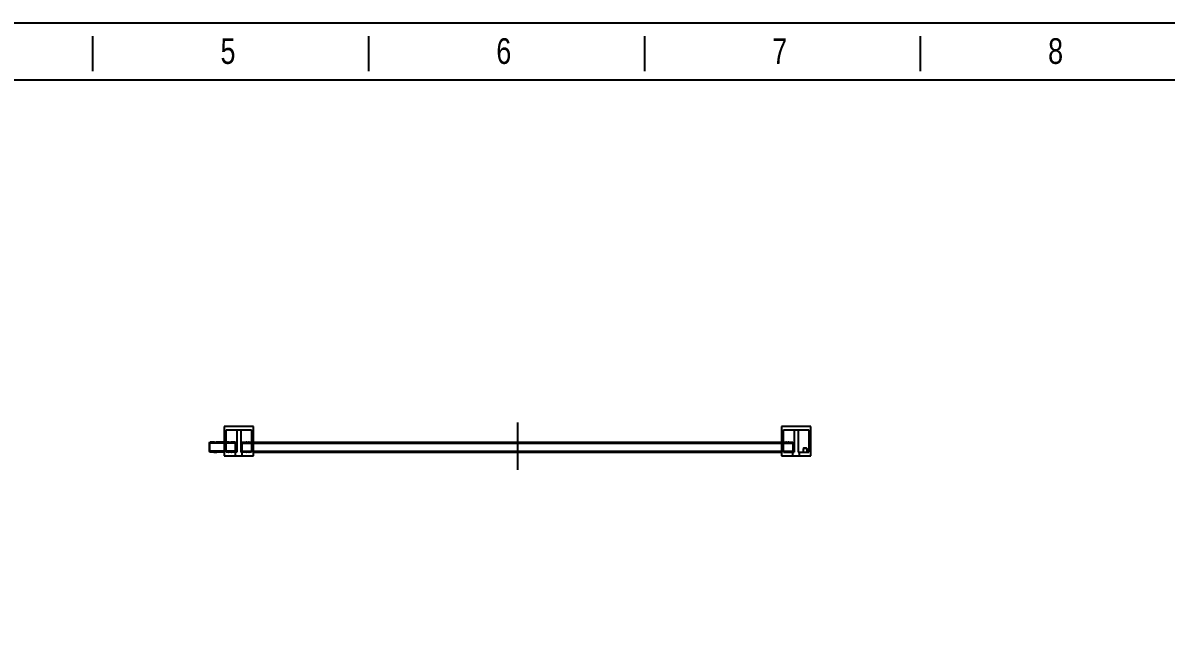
# Model space of a CAD drawing. Header units: millimetres. Extents: x 710 to 26878, y 589 to 5187.
# Drawn here: x 11193 to 12357, y 2272 to 2906 of the extents above; entities that cross this region are included whole.
import ezdxf

# ---------------------------------------------------------------- set-up
doc = ezdxf.new("R2010")
doc.units = ezdxf.units.MM
doc.linetypes.add('CENTER', pattern=[0.6, 0.375, -0.075, 0.075, -0.075])
doc.layers.add('02___PRT_ALL_AXES', color=7, linetype='Continuous')
doc.layers.add('center', color=1, linetype='CENTER')
doc.styles.add('CKSTANDARD', font='arial.ttf')
doc.styles.add('Roamns', font='romans.shx')

# ---------------------------------------------------------------- blocks, each defined once
blk = doc.blocks.new('standard template')
for p, q in [((12589, 30728), (12589, 30325)), ((15761, 30728), (15761, 30325)), ((18933, 30728), (18933, 30325)), ((22104, 30728), (22104, 30325))]:
    blk.add_line(p, q)
blk.add_lwpolyline([(37963, 4700), (-97, 4700), (-97, 30879), (37963, 30879)], close=True)
at = {"color": 7}
blk.add_lwpolyline([(456, 6674), (456, 5964), (456, 5254), (456, 30226), (37409, 30226), (37409, 5254)], dxfattribs=at)
at = {"style": 'CKSTANDARD', "width": 0.75}
for s, p in [('5', (14060, 30408)), ('6', (17231, 30408)), ('7', (20403, 30408)), ('8', (23575, 30408))]:
    blk.add_text(s, height=295, dxfattribs=at).set_placement(p)
at = {"style": 'Roamns'}
for tag, p in [('PAGE_NAME', (27466, 7594)), ('PROJECT_NAME', (27466, 6884)), ('DRAWN_NAME', (27466, 6174)), ('VERSION', (34241, 6174)), ('SELECT_DATA', (27466, 5464)), ('PAGE_NUMBER', (34241, 5464))]:
    blk.add_attdef(tag, p, '', height=285, dxfattribs=at)

msp = doc.modelspace()

# ---------------------------------------------------------------- linework, layer by layer
at = {"color": 7, "linetype": 'Continuous', "lineweight": -3}
for p, q in [((11398.0616, 2495.7116), (11398.0616, 2465.7116)), ((11428.0616, 2495.7116), (11398.0616, 2495.7116)), ((11400.0616, 2469.7116), (11400.0616, 2492.2116)), ((11400.0616, 2492.2116), (11426.0616, 2492.2116)), ((11411.0616, 2492.2116), (11411.0616, 2469.7116)), ((11415.0616, 2492.2116), (11415.0616, 2469.7116)), ((11426.0616, 2492.2116), (11426.0616, 2469.7116)), ((11428.0616, 2465.7116), (11428.0616, 2495.7116)), ((11995.0616, 2495.7116), (11965.0616, 2495.7116)), ((11965.0616, 2495.7116), (11965.0616, 2465.7116)), ((11967.0616, 2492.2116), (11993.0616, 2492.2116)), ((11967.0616, 2469.7116), (11967.0616, 2492.2116)), ((11978.0616, 2492.2116), (11978.0616, 2469.7116)), ((11982.0616, 2492.2116), (11982.0616, 2469.7116)), ((11993.0616, 2492.2116), (11993.0616, 2469.7116)), ((11995.0616, 2465.7116), (11995.0616, 2495.7116)), ((11383.0616, 2479.2116), (11383.5616, 2479.7116)), ((11383.0616, 2470.2116), (11383.0616, 2479.2116)), ((11398.0616, 2478.7116), (11383.0616, 2478.7116)), ((11383.5616, 2469.7116), (11383.5616, 2479.7116)), ((11387.5919, 2479.7116), (11383.5616, 2479.7116)), ((11410.0616, 2478.7116), (11400.0616, 2478.7116)), ((11409.5616, 2479.7116), (11405.5313, 2479.7116)), ((11409.5616, 2465.7116), (11409.5616, 2479.7116)), ((11410.0616, 2479.2116), (11409.5616, 2479.7116)), ((11410.0616, 2479.2116), (11410.0616, 2470.2116)), ((11416.0616, 2479.2116), (11416.5616, 2479.7116)), ((11416.0616, 2470.2116), (11416.0616, 2479.2116)), ((11416.0616, 2478.7116), (11426.0616, 2478.7116)), ((11416.5616, 2465.7116), (11416.5616, 2479.7116)), ((11416.5616, 2479.7116), (11420.5919, 2479.7116)), ((11428.0616, 2478.7116), (11965.0616, 2478.7116)), ((11967.0616, 2478.7116), (11977.0616, 2478.7116)), ((11972.5313, 2479.7116), (11976.5616, 2479.7116)), ((11977.0616, 2479.2116), (11976.5616, 2479.7116)), ((11976.5616, 2479.7116), (11976.5616, 2469.7877)), ((11977.0616, 2479.2116), (11977.0616, 2470.2116)), ((11398.0616, 2470.7116), (11383.0616, 2470.7116)), ((11383.0616, 2470.2116), (11383.5616, 2469.7116)), ((11387.5919, 2469.7116), (11383.5616, 2469.7116)), ((11410.0616, 2470.7116), (11400.0616, 2470.7116)), ((11411.0616, 2469.7116), (11400.0616, 2469.7116)), ((11410.0616, 2470.2116), (11409.5616, 2469.7116)), ((11426.0616, 2469.7116), (11415.0616, 2469.7116)), ((11416.0616, 2470.7116), (11426.0616, 2470.7116)), ((11416.0616, 2470.2116), (11416.5616, 2469.7116)), ((11428.0616, 2470.7116), (11965.0616, 2470.7116)), ((11967.0616, 2470.7116), (11977.0616, 2470.7116)), ((11967.0616, 2469.7116), (11978.0616, 2469.7116)), ((11977.0616, 2470.2116), (11976.5616, 2469.7116)), ((11976.5616, 2465.7116), (11976.5616, 2469.7116)), ((11982.0616, 2469.7116), (11993.0616, 2469.7116)), ((11983.5616, 2465.7116), (11983.5616, 2469.7116)), ((11987.5616, 2473.7116), (11987.0616, 2473.2116)), ((11991.0616, 2473.2116), (11987.0616, 2473.2116)), ((11987.0616, 2473.2116), (11987.0616, 2469.7116)), ((11990.5616, 2473.7116), (11987.5616, 2473.7116)), ((11990.5616, 2473.7116), (11991.0616, 2473.2116)), ((11991.0616, 2473.2116), (11991.0616, 2469.7116)), ((11398.0616, 2465.7116), (11428.0616, 2465.7116)), ((11965.0616, 2465.7116), (11995.0616, 2465.7116))]:
    msp.add_line(p, q, dxfattribs=at)
at = {"layer": '02___PRT_ALL_AXES', "color": 7, "linetype": 'Continuous', "lineweight": -3}
for p, q in [((11398.0616, 2479.7116), (11390.5313, 2479.7116)), ((11402.5919, 2479.7116), (11400.0616, 2479.7116)), ((11423.5313, 2479.7116), (11426.0616, 2479.7116)), ((11428.0616, 2479.7116), (11965.0616, 2479.7116)), ((11967.0616, 2479.7116), (11969.5919, 2479.7116)), ((11387.6564, 2469.7116), (11390.4668, 2469.7116)), ((11398.0616, 2469.7116), (11390.5313, 2469.7116)), ((11428.0616, 2469.7116), (11965.0616, 2469.7116))]:
    msp.add_line(p, q, dxfattribs=at)
for points, knots in [([(11390.5313, 2479.7116), (11390.4247, 2479.7116), (11390.1974, 2479.6797), (11389.8469, 2479.6041), (11389.4648, 2479.532), (11389.0616, 2479.5014), (11388.6584, 2479.532), (11388.2763, 2479.6041), (11387.9258, 2479.6797), (11387.6985, 2479.7116), (11387.5919, 2479.7116)], [0, 0, 0, 0, 0.107677547, 0.230314522, 0.362680706, 0.500003176, 0.637325574, 0.769689149, 0.892323451, 1, 1, 1, 1]), ([(11405.5313, 2479.7116), (11405.4247, 2479.7116), (11405.1974, 2479.6797), (11404.8469, 2479.6041), (11404.4648, 2479.532), (11404.0616, 2479.5014), (11403.6584, 2479.532), (11403.2763, 2479.6041), (11402.9258, 2479.6797), (11402.6985, 2479.7116), (11402.5919, 2479.7116)], [0, 0, 0, 0, 0.107677547, 0.230314522, 0.362680706, 0.500003176, 0.637325574, 0.769689149, 0.892323451, 1, 1, 1, 1]), ([(11423.5313, 2479.7116), (11423.3036, 2479.7116), (11422.8198, 2479.5875), (11422.0617, 2479.4707), (11421.3035, 2479.5874), (11420.8196, 2479.7116), (11420.5919, 2479.7116)], [0, 0, 0, 0, 0.230224649, 0.499970435, 0.769726502, 1, 1, 1, 1]), ([(11972.5313, 2479.7116), (11972.3036, 2479.7116), (11971.8198, 2479.5875), (11971.0617, 2479.4707), (11970.3035, 2479.5874), (11969.8196, 2479.7116), (11969.5919, 2479.7116)], [0, 0, 0, 0, 0.230224649, 0.499970435, 0.769726502, 1, 1, 1, 1]), ([(11387.5919, 2469.7116), (11387.6985, 2469.7116), (11387.9258, 2469.7435), (11388.2763, 2469.8191), (11388.6584, 2469.8912), (11389.0616, 2469.9218), (11389.4648, 2469.8912), (11389.8469, 2469.8191), (11390.1974, 2469.7435), (11390.4247, 2469.7116), (11390.5313, 2469.7116)], [0, 0, 0, 0, 0.107676355, 0.230310553, 0.362674253, 0.499996848, 0.637319508, 0.769685808, 0.892322644, 1, 1, 1, 1]), ([(11402.5919, 2469.7116), (11402.6985, 2469.7116), (11402.9258, 2469.7435), (11403.2763, 2469.8191), (11403.6584, 2469.8912), (11404.0616, 2469.9218), (11404.4648, 2469.8912), (11404.8469, 2469.8191), (11405.1974, 2469.7435), (11405.4247, 2469.7116), (11405.5313, 2469.7116)], [0, 0, 0, 0, 0.107676355, 0.230310553, 0.362674253, 0.499996848, 0.637319508, 0.769685808, 0.892322644, 1, 1, 1, 1]), ([(11420.5919, 2469.7116), (11420.8196, 2469.7116), (11421.3034, 2469.8357), (11422.0616, 2469.9525), (11422.8197, 2469.8357), (11423.3036, 2469.7116), (11423.5313, 2469.7116)], [0, 0, 0, 0, 0.230249895, 0.499994382, 0.769727603, 1, 1, 1, 1]), ([(11969.5919, 2469.7116), (11969.8196, 2469.7116), (11970.3034, 2469.8357), (11971.0616, 2469.9525), (11971.8197, 2469.8357), (11972.3036, 2469.7116), (11972.5313, 2469.7116)], [0, 0, 0, 0, 0.230249895, 0.499994382, 0.769727603, 1, 1, 1, 1])]:
    msp.add_open_spline(points, degree=3, knots=knots, dxfattribs=at)
at = {"layer": 'center', "lineweight": -3}
msp.add_line((11696.5616, 2499.617), (11696.5616, 2451.5862), dxfattribs=at)

# ---------------------------------------------------------------- block references
at = {"lineweight": -3, "transparency": 33554595, "xscale": 0.0885002660397285, "yscale": 0.0885002660397285, "zscale": 0.0885002660397285}
msp.add_blockref('standard template', (10150.0666, 173.2812), dxfattribs=at)

doc.saveas('drawing.dxf')
